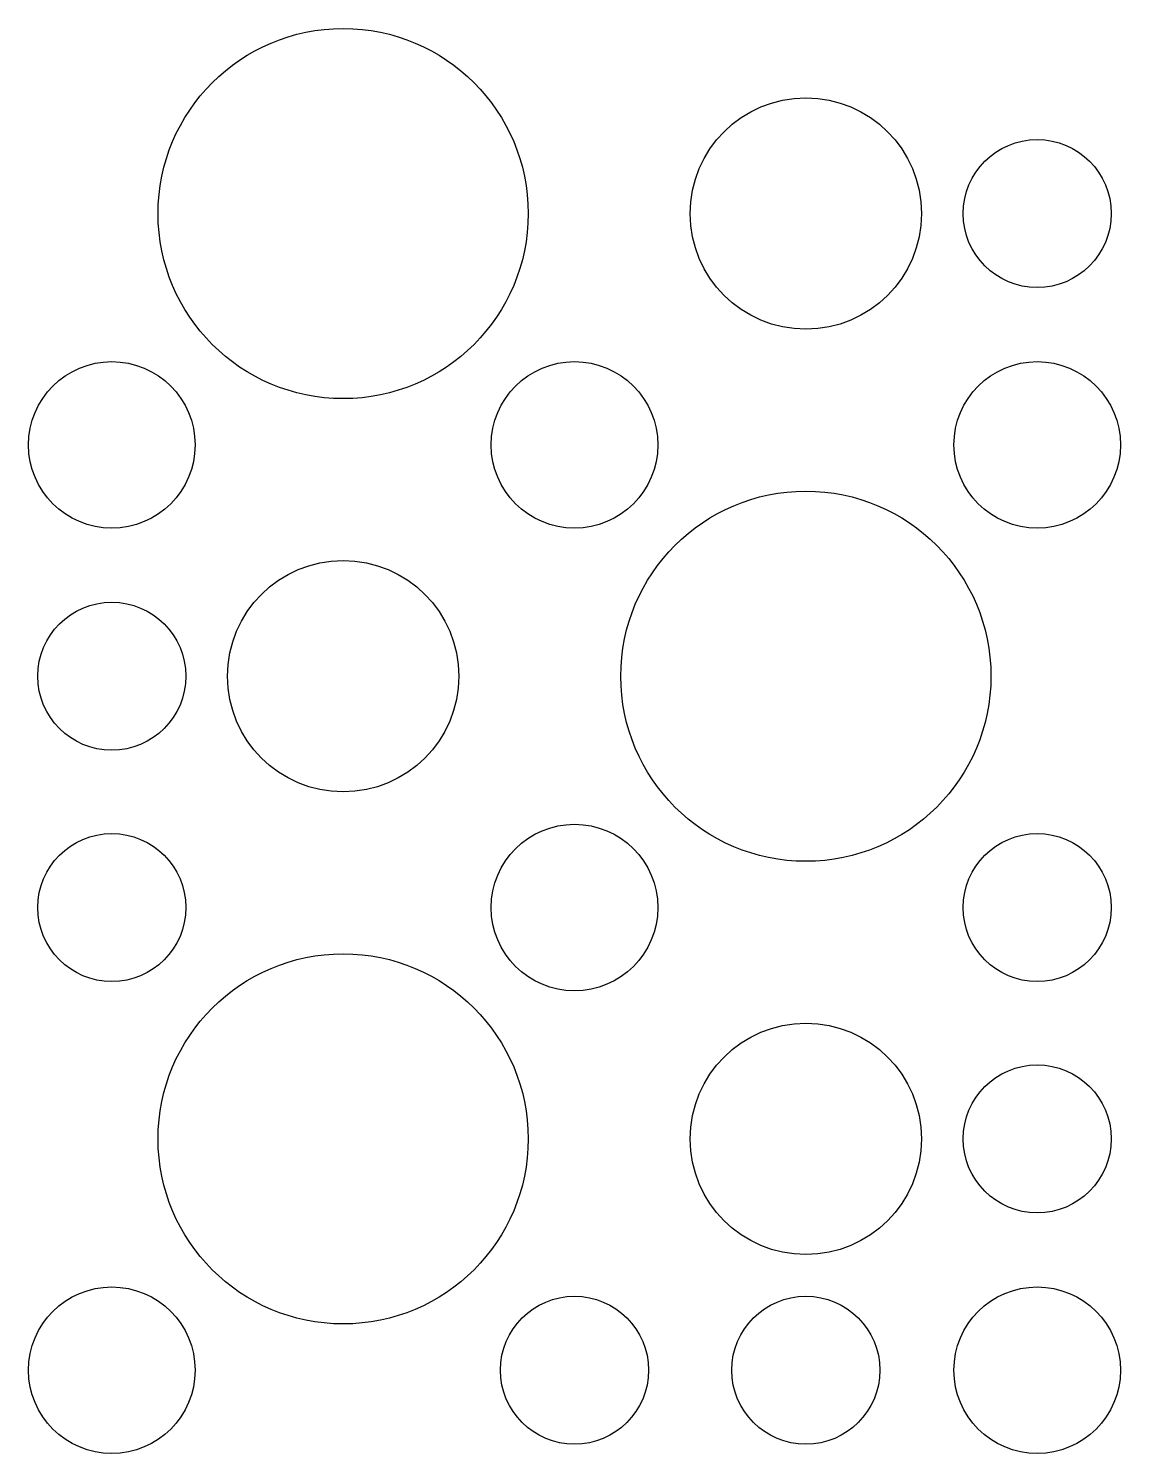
# Model space of a CAD drawing. Extents: x -203 to 33, y -118 to 190.
import ezdxf

# ---------------------------------------------------------------- set-up
doc = ezdxf.new("R2010")
doc.units = 0

msp = doc.modelspace()

# ---------------------------------------------------------------- linework, layer by layer
for centre, radius in [((-135, 150), 40), ((-35, 150), 25), ((15, 150), 16), ((-185, 100), 18), ((-85, 100), 18), ((15, 100), 18), ((-35, 50), 40), ((-135, 50), 25), ((-185, 50), 16), ((-185, 0), 16), ((-85, 0), 18), ((15, 0), 16), ((-135, -50), 40), ((-35, -50), 25), ((15, -50), 16), ((-185, -100), 18), ((15, -100), 18), ((-85, -100), 16), ((-35, -100), 16)]:
    msp.add_circle(centre, radius)

doc.saveas('drawing.dxf')
